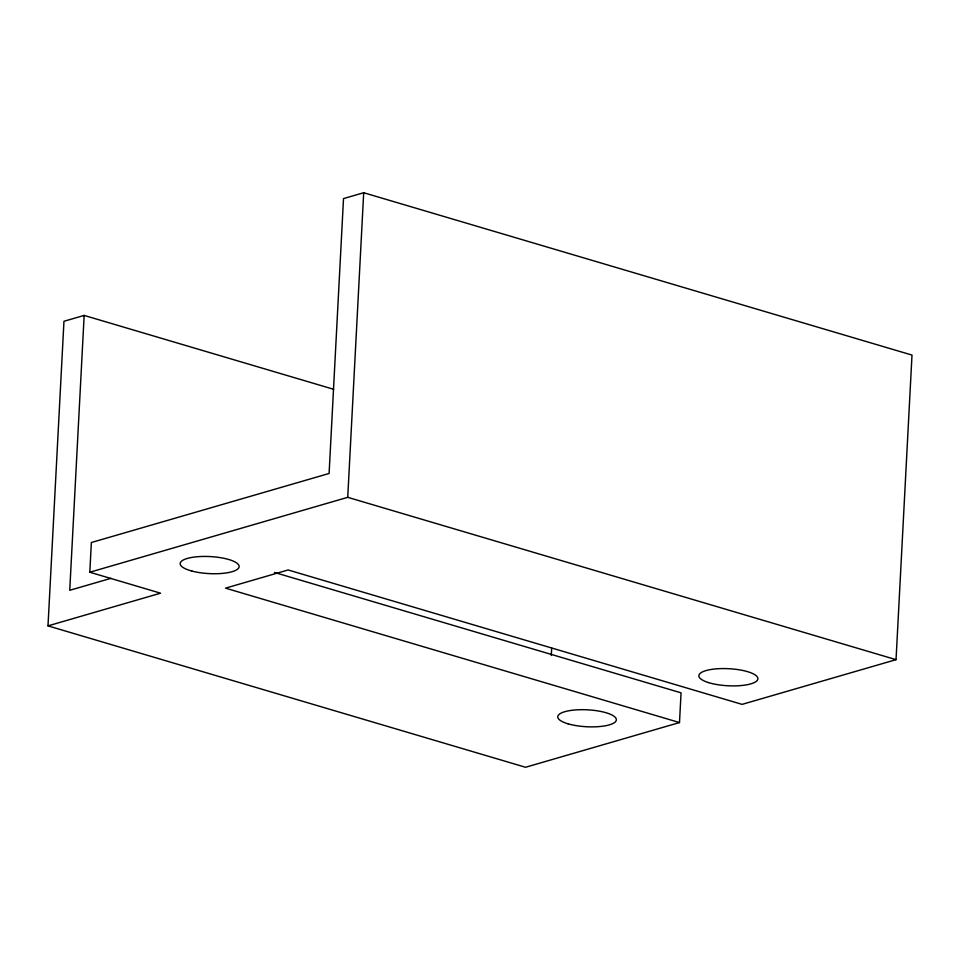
<?xml version="1.0" encoding="UTF-8"?>
<svg xmlns="http://www.w3.org/2000/svg" width="960" height="960" viewBox="0 0 960 960"><rect width="100%" height="100%" fill="white"/><g stroke="black" fill="none" stroke-linecap="round" stroke-linejoin="round"><path stroke-width="1.44" d="M274.5 572.46L681.06 692.844L679.5 722.556L525.552 767.268L48 625.872L63.96 321.276L84.156 315.42L333.684 389.304M84.156 315.42L69.744 590.292L110.964 578.328M48 625.872L160.56 593.184L89.808 572.232L91.368 542.52L329.1 473.472L343.512 198.588L363.696 192.732L912 355.08L896.04 659.664L742.092 704.376L288.12 569.964L225.528 588.144L679.5 722.556M89.808 572.232L347.736 497.328L363.696 192.732M551.292 655.5L551.688 648.036M347.736 497.328L896.04 659.664M191.856 571.044A29.532 8.532 3 0 0 238.92 567.552A29.532 8.532 3 0 0 198.204 556.668A29.532 8.532 3 0 0 191.856 571.044M568.032 723.816A29.316 8.472 3 0 0 615.852 721.224A29.316 8.472 3 0 0 577.332 709.812A29.316 8.472 3 0 0 568.032 723.816M708.396 682.56A29.532 8.532 3 0 0 757.164 680.496A29.532 8.532 3 0 0 719.628 668.652A29.532 8.532 3 0 0 708.396 682.56"/></g></svg>
